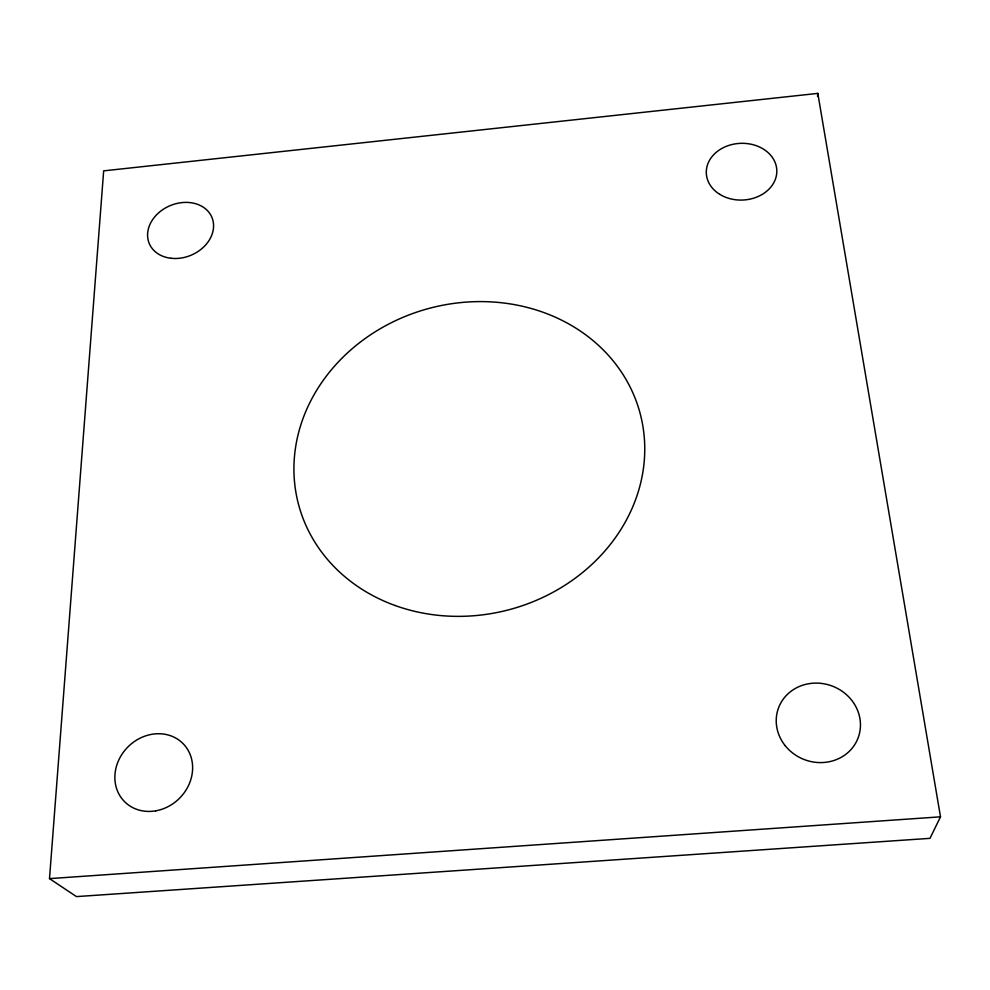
<?xml version="1.0" encoding="UTF-8"?>
<svg xmlns="http://www.w3.org/2000/svg" width="990" height="990" viewBox="0 0 990 990"><rect width="100%" height="100%" fill="white"/><g stroke="black" fill="none" stroke-linecap="round" stroke-linejoin="round"><path stroke-width="1.49" d="M49.5 878.625L103.665 170.862L817.814 93.394L940.5 816.824L929.994 838.344L76.465 896.606L49.5 878.625L940.5 816.824M817.517 96.438L817.814 93.394M785.157 745.643A42.52 39.315 21.1 0 0 857.402 739.641A42.52 39.315 21.1 0 0 812.456 683.249A42.52 39.315 21.1 0 0 785.157 745.643M719.779 194.349A35.281 28.376 -2.4 0 0 776.469 175.193A35.281 28.376 -2.4 0 0 728.405 145.555A35.281 28.376 -2.4 0 0 719.779 194.349M171.01 258.266A33.945 26.903 -22.6 0 0 212.714 219.656A33.945 26.903 -22.6 0 0 158.004 213.407A33.945 26.903 -22.6 0 0 171.01 258.266M155.727 810.835A41.221 36.395 -44.8 0 0 186.392 747.574A41.221 36.395 -44.8 0 0 119.122 759.293A41.221 36.395 -44.8 0 0 155.727 810.835M395.109 605.509A176.764 155.888 -15.1 0 0 644.106 435.489A176.764 155.888 -15.1 0 0 368.8 335.969A176.764 155.888 -15.1 0 0 395.109 605.509"/></g></svg>
